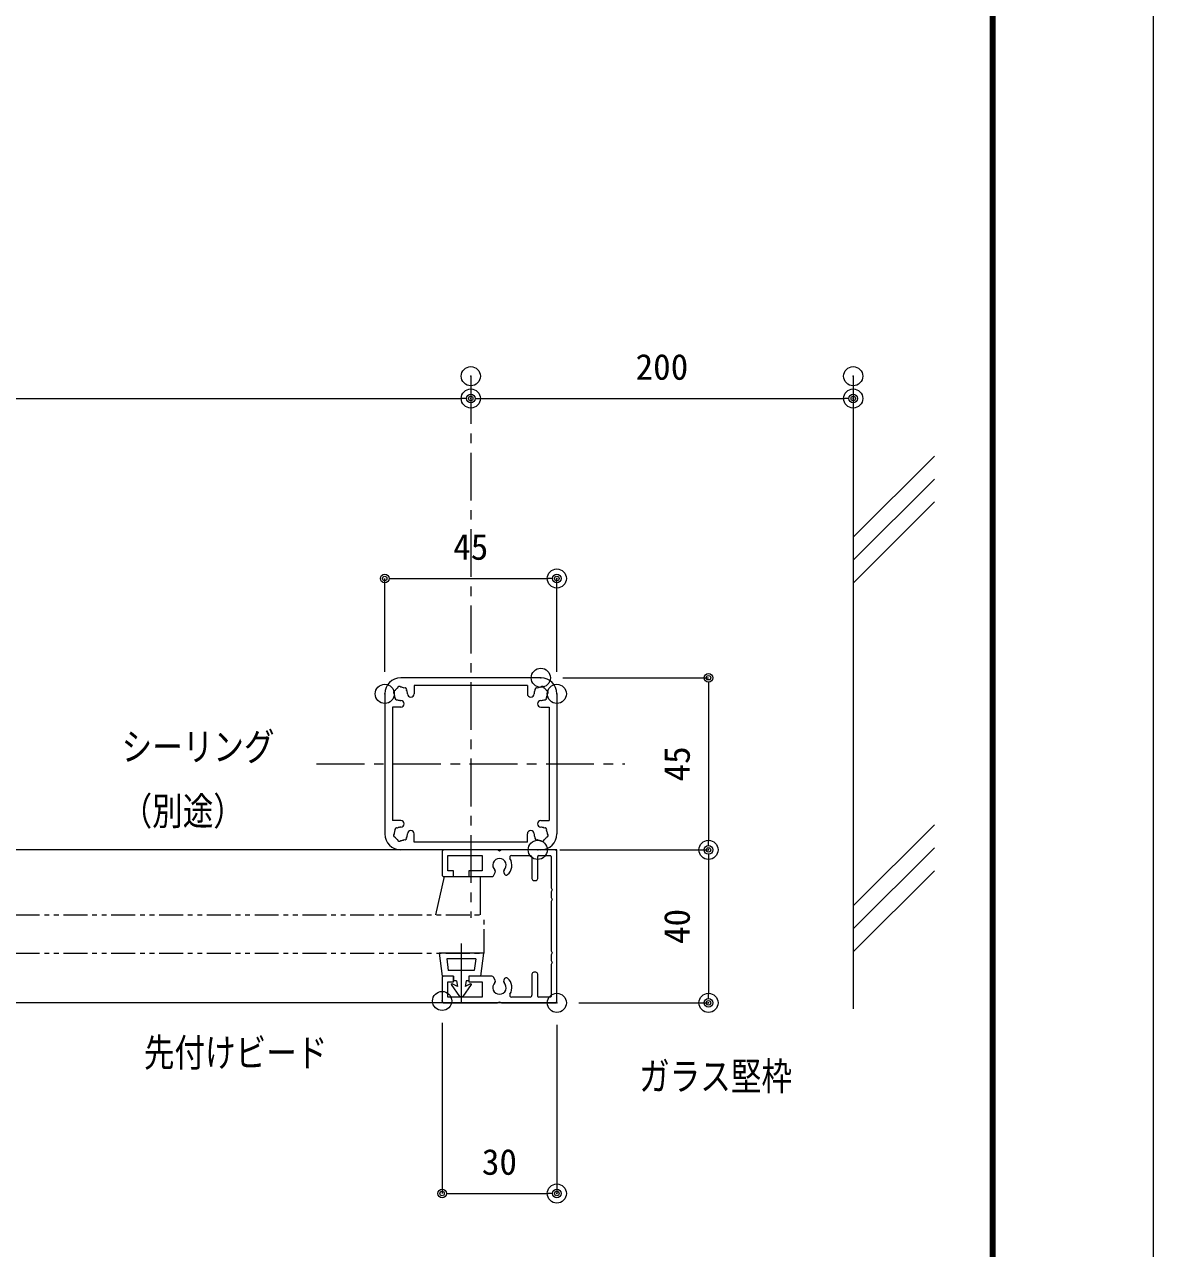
# Model space of a CAD drawing. Units: millimetres, scale not verified. Extents: x -3564 to 3564, y -1188 to 1188.
# Drawn here: x 2974 to 3564, y -92 to 548 of the extents above; entities that cross this region are included whole.
import ezdxf
from ezdxf.enums import TextEntityAlignment as Align

# ---------------------------------------------------------------- set-up
doc = ezdxf.new("R2010")
doc.units = ezdxf.units.MM
doc.header["$LTSCALE"] = 20
doc.header["$PDMODE"] = 32
doc.header["$PDSIZE"] = 10
doc.linetypes.add('USER1', pattern=[2, 1.25, -0.25, 0.25, -0.25])
doc.linetypes.add('USER2', pattern=[1.25, 0.625, -0.125, 0.125, -0.125, 0.125, -0.125])
for name, color, linetype, lineweight in [('0-0_0', 7, 'Continuous', 18), ('0-1_DEFPOINTS', 7, 'Continuous', 18), ('0-3_MOJI', 7, 'Continuous', 18), ('0-5_WAKU', 7, 'Continuous', 18), ('0-7_2躯体線', 4, 'Continuous', 18), ('0-8_3中心線', 2, 'USER1', 18), ('0-A_1手摺寸法', 7, 'Continuous', 18), ('0-D_2a', 1, 'USER2', 18), ('0-E_4アルミ', 6, 'Continuous', 18), ('1-3_101', 7, 'Continuous', 18), ('1-4_254', 7, 'Continuous', 18)]:
    doc.layers.add(name, color=color, linetype=linetype, lineweight=lineweight)
doc.styles.add('ＭＳ ゴシック', font='')
doc.styles.get('ＭＳ ゴシック').set_extended_font_data('MS Gothic')

# ---------------------------------------------------------------- blocks, each defined once
blk = doc.blocks.new('_ORIGIN2')
at = {"layer": '0-0_0'}
blk.add_line((-0.5, 0), (-1, 0), dxfattribs=at)
for radius in [0.5, 0.25]:
    blk.add_circle((0, 0), radius, dxfattribs=at)
blk = doc.blocks.new('D18')
at = {"layer": '0-1_DEFPOINTS'}
for p in [(8300.36, 1408.45), (8900.36, 1408.45), (8900.36, 1396.79)]:
    blk.add_point(p, dxfattribs=at)
at = {"layer": '0-A_1手摺寸法'}
for p, q in [((8300.36, 1396.95), (8300.36, 1396.79)), ((8304.96, 1396.79), (8895.76, 1396.79)), ((8900.36, 1396.95), (8900.36, 1396.79))]:
    blk.add_line(p, q, dxfattribs=at)
at = {"layer": '0-A_1手摺寸法', "xscale": 4.6, "yscale": 4.6, "rotation": 180}
blk.add_blockref('_ORIGIN2', (8300.36, 1396.79), dxfattribs=at)
at = {"layer": '0-A_1手摺寸法', "xscale": 4.6, "yscale": 4.6}
blk.add_blockref('_ORIGIN2', (8900.36, 1396.79), dxfattribs=at)
at = {"layer": '0-A_1手摺寸法', "style": 'ＭＳ ゴシック'}
blk.add_text('Ｗ', height=13.49, dxfattribs=at).set_placement((8591.16, 1402.54), align=Align.BOTTOM_LEFT)
blk = doc.blocks.new('D28')
at = {"layer": '0-1_DEFPOINTS'}
for p in [(8885.36, 1081.72), (8945.36, 1080.72), (8945.36, 981.01)]:
    blk.add_point(p, dxfattribs=at)
at = {"layer": '0-A_1手摺寸法'}
for p, q in [((8885.36, 1070.22), (8885.36, 981.01)), ((8945.36, 1069.22), (8945.36, 981.01)), ((8889.96, 981.01), (8940.76, 981.01))]:
    blk.add_line(p, q, dxfattribs=at)
at = {"layer": '0-A_1手摺寸法', "xscale": 4.6, "yscale": 4.6, "rotation": 180}
blk.add_blockref('_ORIGIN2', (8885.36, 981.01), dxfattribs=at)
at = {"layer": '0-A_1手摺寸法', "xscale": 4.6, "yscale": 4.6}
blk.add_blockref('_ORIGIN2', (8945.36, 981.01), dxfattribs=at)
at = {"layer": '0-A_1手摺寸法', "style": 'ＭＳ ゴシック'}
blk.add_text('30', height=13.49, dxfattribs=at).set_placement((8906.16, 986.76), align=Align.BOTTOM_LEFT)
blk = doc.blocks.new('D29')
at = {"layer": '0-1_DEFPOINTS'}
for p in [(8936.96, 1250.72), (8935.36, 1160.72), (9024.69, 1160.72)]:
    blk.add_point(p, dxfattribs=at)
at = {"layer": '0-A_1手摺寸法'}
for p, q in [((8948.46, 1250.72), (9024.69, 1250.72)), ((9024.69, 1246.12), (9024.69, 1165.32)), ((8946.86, 1160.72), (9024.69, 1160.72))]:
    blk.add_line(p, q, dxfattribs=at)
at = {"layer": '0-A_1手摺寸法', "xscale": 4.6, "yscale": 4.6}
for p, rotation in [((9024.69, 1250.72), 90), ((9024.69, 1160.72), 270)]:
    blk.add_blockref('_ORIGIN2', p, dxfattribs=dict(at, rotation=rotation))
at = {"layer": '0-A_1手摺寸法', "style": 'ＭＳ ゴシック'}
blk.add_text('45', height=13.49, rotation=90, dxfattribs=at).set_placement((9018.94, 1196.52), align=Align.BOTTOM_LEFT)
blk = doc.blocks.new('D30')
at = {"layer": '0-1_DEFPOINTS'}
for p in [(8935.36, 1160.72), (8945.36, 1080.72), (9024.69, 1080.72)]:
    blk.add_point(p, dxfattribs=at)
at = {"layer": '0-A_1手摺寸法'}
for p, q in [((8946.86, 1160.72), (9024.69, 1160.72)), ((9024.69, 1156.12), (9024.69, 1085.32)), ((8956.86, 1080.72), (9024.69, 1080.72))]:
    blk.add_line(p, q, dxfattribs=at)
at = {"layer": '0-A_1手摺寸法', "xscale": 4.6, "yscale": 4.6}
for p, rotation in [((9024.69, 1160.72), 90), ((9024.69, 1080.72), 270)]:
    blk.add_blockref('_ORIGIN2', p, dxfattribs=dict(at, rotation=rotation))
at = {"layer": '0-A_1手摺寸法', "style": 'ＭＳ ゴシック'}
blk.add_text('40', height=13.49, rotation=90, dxfattribs=at).set_placement((9018.94, 1111.52), align=Align.BOTTOM_LEFT)
blk = doc.blocks.new('D31')
at = {"layer": '0-1_DEFPOINTS'}
for p in [(8945.36, 1302.65), (8855.36, 1242.32), (8945.36, 1242.32)]:
    blk.add_point(p, dxfattribs=at)
at = {"layer": '0-A_1手摺寸法'}
for p, q in [((8855.36, 1253.82), (8855.36, 1302.65)), ((8859.96, 1302.65), (8940.76, 1302.65)), ((8945.36, 1253.82), (8945.36, 1302.65))]:
    blk.add_line(p, q, dxfattribs=at)
at = {"layer": '0-A_1手摺寸法', "xscale": 4.6, "yscale": 4.6, "rotation": 180}
blk.add_blockref('_ORIGIN2', (8855.36, 1302.65), dxfattribs=at)
at = {"layer": '0-A_1手摺寸法', "xscale": 4.6, "yscale": 4.6}
blk.add_blockref('_ORIGIN2', (8945.36, 1302.65), dxfattribs=at)
at = {"layer": '0-A_1手摺寸法', "style": 'ＭＳ ゴシック'}
blk.add_text('45', height=13.49, dxfattribs=at).set_placement((8891.16, 1308.4), align=Align.BOTTOM_LEFT)
blk = doc.blocks.new('D41')
at = {"layer": '0-1_DEFPOINTS'}
for p in [(8900.36, 1408.45), (9100.36, 1408.45), (9100.36, 1396.79)]:
    blk.add_point(p, dxfattribs=at)
at = {"layer": '0-A_1手摺寸法'}
for p, q in [((8900.36, 1396.95), (8900.36, 1396.79)), ((8904.96, 1396.79), (9095.76, 1396.79)), ((9100.36, 1396.95), (9100.36, 1396.79))]:
    blk.add_line(p, q, dxfattribs=at)
at = {"layer": '0-A_1手摺寸法', "xscale": 4.6, "yscale": 4.6, "rotation": 180}
blk.add_blockref('_ORIGIN2', (8900.36, 1396.79), dxfattribs=at)
at = {"layer": '0-A_1手摺寸法', "xscale": 4.6, "yscale": 4.6}
blk.add_blockref('_ORIGIN2', (9100.36, 1396.79), dxfattribs=at)
at = {"layer": '0-A_1手摺寸法', "style": 'ＭＳ ゴシック'}
blk.add_text('200', height=13.49, dxfattribs=at).set_placement((8986.56, 1402.54), align=Align.BOTTOM_LEFT)
blk = doc.blocks.new('A$C4AD83244')
at = {"layer": '1-3_101'}
for p, q in [((6.5, 30), (0.5, 30)), ((39.5, 30), (33.5, 30)), ((5.9, 16.1), (6.75, 16.59)), ((33.25, 16.59), (34.1, 16.1)), ((6.34, 13.65), (5.9, 13.9)), ((34.1, 13.9), (33.66, 13.65)), ((1.5, 7), (1.5, 11.83)), ((38.5, 11.83), (38.5, 7)), ((7.5, 6.5), (2, 6.5)), ((38, 6.5), (32.5, 6.5)), ((1.5, 1.7), (1.5, 4.8)), ((1.7, 5), (7.5, 5)), ((8, 5.5), (8, 6)), ((32, 6), (32, 5.5)), ((32.5, 5), (38.3, 5)), ((38.5, 4.8), (38.5, 1.7)), ((0.5, 0), (39.5, 0))]:
    blk.add_line(p, q, dxfattribs=at)
for points in [[(0, 29.5), (0, 15.52), (0.3, 15), (0, 14.48), (0, 0.5)], [(7, 17.02), (7, 23), (5.5, 23), (5.5, 19.5), (1.5, 19.5), (1.5, 28.5), (5.5, 28.5), (5.5, 27), (7, 27), (7, 29.2), (7, 29.5)], [(33, 29.5), (33, 29.2), (33, 27), (34.5, 27), (34.5, 28.5), (38.5, 28.5), (38.5, 19.5), (34.5, 19.5), (34.5, 23), (33, 23), (33, 17.02)], [(40, 0.5), (40, 14.48), (39.7, 15), (40, 15.52), (40, 29.5)], [(38.3, 1.5), (30.07, 1.5), (29.55, 1.2), (29.03, 1.5), (27.52, 1.5), (27, 1.2), (26.48, 1.5), (13.57, 1.5), (13.05, 1.2), (12.53, 1.5), (11.07, 1.5), (10.55, 1.2), (10.03, 1.5), (1.7, 1.5)]]:
    blk.add_lwpolyline(points, dxfattribs=at)
for centre, radius, start, end in [((0.5, 29.5), 0.5, 90, 180), ((6.5, 29.5), 0.5, 0, 90), ((33.5, 29.5), 0.5, 90, 180), ((39.5, 29.5), 0.5, 0, 90), ((4, 15), 1.75, 42.8396, 180), ((5.65, 16.53), 0.5, 222.8396, 300), ((6.5, 17.02), 0.5, 300, 360), ((33.5, 17.02), 0.5, 180, 240), ((34.35, 16.53), 0.5, 240, 317.1604), ((36, 15), 1.75, 0, 137.1604), ((4, 15), 1.75, 180, 317.1604), ((4, 15), 3.25, 237.769, 319.5243), ((5.65, 13.47), 0.5, 60, 137.1604), ((6.09, 13.21), 0.5, 319.5243, 60), ((33.91, 13.21), 0.5, 120, 220.4757), ((36, 15), 3.25, 220.4757, 302.231), ((34.35, 13.47), 0.5, 42.8396, 120), ((36, 15), 1.75, 222.8396, 0), ((2, 11.83), 0.5, 57.7691, 180), ((38, 11.83), 0.5, 0, 122.231), ((2, 7), 0.5, 180, 270), ((7.5, 6), 0.5, 0, 90), ((32.5, 6), 0.5, 90, 180), ((38, 7), 0.5, 270, 0), ((1.7, 4.8), 0.2, 90, 180), ((7.5, 5.5), 0.5, 270, 0), ((32.5, 5.5), 0.5, 180, 270), ((38.3, 4.8), 0.2, 0, 90), ((0.5, 0.5), 0.5, 180, 270), ((1.7, 1.7), 0.2, 180, 270), ((38.3, 1.7), 0.2, 270, 0), ((39.5, 0.5), 0.5, 270, 0)]:
    blk.add_arc(centre, radius, start, end, dxfattribs=at)
at = {"layer": '1-4_254'}
for p, q in [((33, 22.99), (33.01, 23)), ((39.85, 0.14), (39.86, 0.15))]:
    blk.add_line(p, q, dxfattribs=at)
blk = doc.blocks.new('hbk-213')
at = {"layer": '0-A_1手摺寸法', "color": 3}
for p, q in [((-5.8, 0), (5.8, 0)), ((-5.8, 0), (-5, -6)), ((0, 2.55), (0, -12.9)), ((5.8, 0), (5, -6)), ((-3.78, -1.5), (3.78, -1.5)), ((-3.78, -1.5), (-3.38, -4.5)), ((3.78, -1.5), (3.38, -4.5)), ((-5, -6), (-2, -6)), ((-3.38, -4.5), (3.38, -4.5)), ((-2, -6), (-2, -7.2)), ((2, -6), (5, -6)), ((2, -6), (2, -7.2)), ((-2.57, -8.24), (-0.4, -11.3)), ((-2.39, -8.01), (-1, -8.7)), ((-2, -7.2), (-1.25, -7.2)), ((-1.25, -7.2), (-1, -8.7)), ((0.4, -11.3), (2.57, -8.24)), ((1.25, -7.2), (1, -8.7)), ((1, -8.7), (2.39, -8.01)), ((1.25, -7.2), (2, -7.2))]:
    blk.add_line(p, q, dxfattribs=at)
for centre, radius, start, end in [((-2.45, -8.15), 0.15, 66.3706, 216.6071), ((2.45, -8.15), 0.15, 323.3929, 113.6294), ((0, -11), 0.5, 216.6071, 323.3929)]:
    blk.add_arc(centre, radius, start, end, dxfattribs=at)

msp = doc.modelspace()

# ---------------------------------------------------------------- linework, layer by layer
at = {"layer": '0-0_0'}
msp.add_lwpolyline([(3193.43, 102.2), (3212.41, 102.2), (3212.41, 82.2)], dxfattribs=at)
at = {"layer": '0-1_DEFPOINTS', "color": 5}
msp.add_line((3564.49, -1188), (3564.49, 1188), dxfattribs=at)
at = {"layer": '0-5_WAKU'}
for p, q in [((3481.69, -1129.2), (3481.69, 1133.2)), ((3479.29, -1126.8), (3479.29, 1130.8)), ((3479.89, -1127.4), (3479.89, 1131.4)), ((3480.49, -1128), (3480.49, 1132)), ((3481.09, -1128.6), (3481.09, 1132.6))]:
    msp.add_line(p, q, dxfattribs=at)
at = {"layer": '0-7_2躯体線'}
for p, q in [((3407.43, 363.93), (3407.43, 33.07)), ((3407.43, 279.72), (3449.86, 322.14)), ((3407.43, 267.72), (3449.86, 310.14)), ((3407.43, 255.72), (3449.86, 298.14)), ((3407.43, 86.88), (3449.86, 129.31)), ((3407.43, 74.88), (3449.86, 117.31)), ((3407.43, 62.88), (3449.86, 105.31))]:
    msp.add_line(p, q, dxfattribs=at)
at = {"layer": '0-8_3中心線'}
for p, q in [((3207.43, 363.93), (3207.43, 80.59)), ((3126.82, 161.2), (3288.05, 161.2))]:
    msp.add_line(p, q, dxfattribs=at)
at = {"layer": '0-A_1手摺寸法', "color": 3}
for p, q in [((3252.43, 116.2), (2897.43, 116.2)), ((3252.43, 36.2), (3252.43, 116.2)), ((3193.43, 102.2), (3189.05, 82.2)), ((3252.43, 36.2), (2897.43, 36.2))]:
    msp.add_line(p, q, dxfattribs=at)
at = {"layer": '0-D_2a'}
for p, q in [((2619.43, 82.2), (3214.43, 82.2)), ((3214.43, 62.2), (3214.43, 82.2)), ((2619.43, 62.2), (3214.43, 62.2))]:
    msp.add_line(p, q, dxfattribs=at)
at = {"layer": '0-E_4アルミ'}
for p, q in [((3244.03, 206.2), (3170.83, 206.2)), ((3237.03, 202.2), (3177.83, 202.2)), ((3177.83, 202.2), (3177.83, 197.8)), ((3237.03, 202.2), (3237.03, 197.8)), ((3162.43, 197.8), (3162.43, 124.6)), ((3252.43, 197.8), (3252.43, 124.6)), ((3166.43, 190.8), (3166.43, 131.6)), ((3170.83, 190.8), (3166.43, 190.8)), ((3244.03, 190.8), (3248.43, 190.8)), ((3248.43, 190.8), (3248.43, 131.6)), ((3170.83, 131.6), (3166.43, 131.6)), ((3244.03, 131.6), (3248.43, 131.6)), ((3177.83, 120.2), (3177.83, 124.6)), ((3237.03, 120.2), (3237.03, 124.6)), ((3244.03, 116.2), (3170.83, 116.2)), ((3237.03, 120.2), (3177.83, 120.2))]:
    msp.add_line(p, q, dxfattribs=at)
for centre, radius, start, end in [((3170.83, 197.8), 8.4, 90, 180), ((3244.03, 197.8), 8.4, 0, 90), ((3167.94, 198.58), 1, 165, 232.97569), ((3167.94, 198.58), 1, 97.02431, 165), ((3170.83, 197.8), 3.5, 135, 149.64111), ((3170.83, 197.8), 3.5, 120.35889, 135), ((3170.06, 200.7), 1, 105, 172.97569), ((3170.06, 200.7), 1, 37.02431, 105), ((3170.83, 197.8), 3.5, 75, 89.64111), ((3170.83, 197.8), 3.5, 60.35889, 75), ((3172.95, 199.92), 1, 45, 112.97569), ((3172.95, 199.92), 1, 337.02431, 45), ((3170.83, 197.8), 3.5, 15, 29.64111), ((3170.83, 197.8), 3.5, 0.35889, 15), ((3244.03, 197.8), 3.5, 165, 179.64111), ((3244.03, 197.8), 3.5, 150.35889, 165), ((3241.91, 199.92), 1, 135, 202.97569), ((3241.91, 199.92), 1, 67.02431, 135), ((3244.03, 197.8), 3.5, 105, 119.64111), ((3244.03, 197.8), 3.5, 90.35889, 105), ((3244.81, 200.7), 1, 75, 142.97569), ((3244.81, 200.7), 1, 7.02431, 75), ((3244.03, 197.8), 3.5, 45, 59.64111), ((3244.03, 197.8), 3.5, 30.35889, 45), ((3246.93, 198.58), 1, 15, 82.97569), ((3246.93, 198.58), 1, 307.02431, 15), ((3170.83, 197.8), 3.5, 180.35889, 195), ((3170.83, 197.8), 3.5, 195, 209.64111), ((3168.71, 195.68), 1, 157.02431, 225), ((3168.71, 195.68), 1, 225, 292.97569), ((3170.83, 197.8), 3.5, 240.35889, 255), ((3170.83, 197.8), 3.5, 255, 270), ((3170.83, 192.55), 1.75, 270, 90), ((3176.08, 197.8), 1.75, 180, 0), ((3238.78, 197.8), 1.75, 180, 360), ((3244.03, 192.55), 1.75, 90, 270), ((3244.03, 197.8), 3.5, 270, 285), ((3244.03, 197.8), 3.5, 285, 299.64111), ((3246.15, 195.68), 1, 247.02431, 315), ((3246.15, 195.68), 1, 315, 22.97569), ((3244.03, 197.8), 3.5, 330.35889, 345), ((3244.03, 197.8), 3.5, 345, 359.64111), ((3170.83, 124.6), 3.5, 90, 105), ((3170.83, 129.85), 1.75, 270, 90), ((3244.03, 129.85), 1.75, 90, 270), ((3244.03, 124.6), 3.5, 75, 90), ((3170.83, 124.6), 8.4, 180, 270), ((3167.94, 123.83), 1, 127.02431, 195), ((3167.94, 123.83), 1, 195, 262.97569), ((3170.83, 124.6), 3.5, 165, 179.64111), ((3170.83, 124.6), 3.5, 150.35889, 165), ((3168.71, 126.72), 1, 135, 202.97569), ((3170.83, 124.6), 3.5, 210.35889, 225), ((3168.71, 126.72), 1, 67.02431, 135), ((3170.83, 124.6), 3.5, 225, 239.64111), ((3170.83, 124.6), 3.5, 105, 119.64111), ((3172.95, 122.48), 1, 247.02431, 315), ((3172.95, 122.48), 1, 315, 22.97569), ((3170.83, 124.6), 3.5, 330.35889, 345), ((3170.83, 124.6), 3.5, 345, 359.64111), ((3176.08, 124.6), 1.75, 360, 180), ((3238.78, 124.6), 1.75, 0, 180), ((3244.03, 124.6), 3.5, 180.35889, 195), ((3244.03, 124.6), 3.5, 195, 209.64111), ((3241.91, 122.48), 1, 157.02431, 225), ((3241.91, 122.48), 1, 225, 292.97569), ((3244.03, 124.6), 8.4, 270, 360), ((3244.03, 124.6), 3.5, 60.35889, 75), ((3246.15, 126.72), 1, 45, 112.97569), ((3244.03, 124.6), 3.5, 300.35889, 315), ((3244.03, 124.6), 3.5, 315, 329.64111), ((3246.15, 126.72), 1, 337.02431, 45), ((3246.93, 123.83), 1, 277.02431, 345), ((3244.03, 124.6), 3.5, 15, 29.64111), ((3244.03, 124.6), 3.5, 0.35889, 15), ((3246.93, 123.83), 1, 345, 52.97569), ((3170.06, 121.71), 1, 187.02431, 255), ((3170.06, 121.71), 1, 255, 322.97569), ((3170.83, 124.6), 3.5, 270.35889, 285), ((3170.83, 124.6), 3.5, 285, 299.64111), ((3244.03, 124.6), 3.5, 240.35889, 255), ((3244.03, 124.6), 3.5, 255, 269.64111), ((3244.81, 121.71), 1, 217.02431, 285), ((3244.81, 121.71), 1, 285, 352.97569)]:
    msp.add_arc(centre, radius, start, end, dxfattribs=at)

# ---------------------------------------------------------------- block references
at = {"layer": '0-A_1手摺寸法'}
for name in ['D18', 'D41', 'D31', 'D29', 'D30', 'D28']:
    msp.add_blockref(name, (-5692.93, -1044.52), dxfattribs=at)
at = {"layer": '0-A_1手摺寸法', "xscale": 2, "yscale": 2, "rotation": 90}
msp.add_blockref('A$C4AD83244', (3252.43, 36.2), dxfattribs=at)
at = {"layer": '0-A_1手摺寸法', "xscale": -2, "yscale": 2}
msp.add_blockref('hbk-213', (3202.43, 62.2), dxfattribs=at)

# ---------------------------------------------------------------- texts
at = {"layer": '0-3_MOJI', "style": 'ＭＳ ゴシック', "width": 0.8}
for s, p in [('シーリング', (3024.8, 158.44)), ('（別途）', (3024.8, 124.76)), ('先付けビード', (3036.44, -1.53)), ('ガラス堅枠', (3295.45, -13.91))]:
    msp.add_text(s, height=14.66, dxfattribs=at).set_placement(p, align=Align.BOTTOM_LEFT)

doc.saveas('drawing.dxf')
